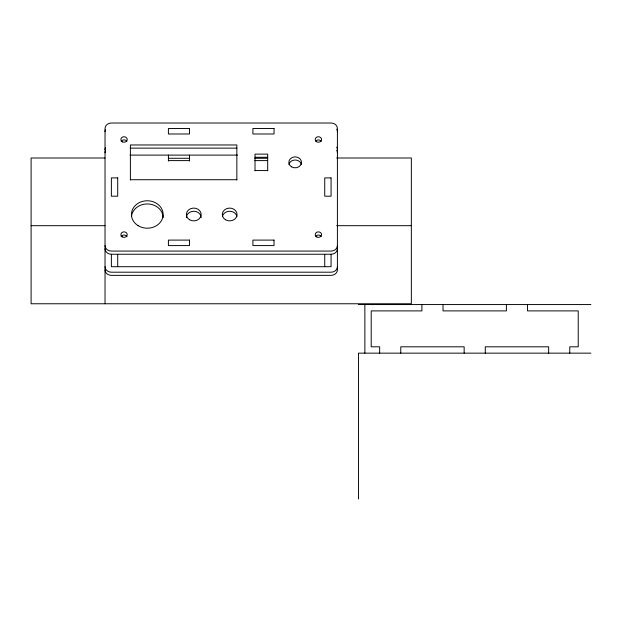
<?xml version="1.0" encoding="UTF-8"?>
<svg xmlns="http://www.w3.org/2000/svg" width="622" height="622" viewBox="0 0 622 622"><rect width="100%" height="100%" fill="white"/><g stroke="black" fill="none" stroke-linecap="round" stroke-linejoin="round"><path stroke-width="0.93" d="M130.387 148.137L236.85 148.137M129.998 155.111L237.542 155.111M255.02 157.28L267.693 157.28M105.032 157.996L31.1 157.996L31.1 303.761L411.344 303.761L411.344 157.996L336.704 157.996M168.406 158.283L189.531 158.283M254.826 158.283L267.312 158.283M168.406 160.6L189.531 160.6M254.826 160.6L267.312 160.6M255.02 170.576L267.693 170.576M130.387 179.727L236.85 179.727M31.1 225.685L105.032 225.685M336.704 225.685L411.344 225.685M358.529 304.562L590.9 304.562M590.9 353.148L358.529 353.148L358.529 498.984M569.775 353.148L569.775 346.812L578.227 346.812L578.227 310.899L527.526 310.899L527.526 304.562M548.651 353.148L548.651 346.812L485.277 346.812L485.277 353.148M506.401 304.562L506.401 310.899L443.027 310.899L443.027 304.562M464.152 353.148L464.152 346.812L400.778 346.812L400.778 353.148M421.903 304.562L421.903 310.899L371.202 310.899L371.202 346.812L379.653 346.812L379.653 353.148M364.865 304.562L364.865 353.148M331.067 254.305L331.067 266.706L111.377 266.706L111.377 254.305M324.731 254.421L324.731 266.706M267.693 170.84L267.693 154.116L255.02 154.116L255.02 170.84M236.85 179.999L236.85 144.965L130.387 144.965L130.387 179.999M189.531 155.111L189.531 161.028M168.406 155.111L168.406 161.028M117.713 254.421L117.713 266.706M105.032 303.761L105.032 128.497A6.337 5.489 0 0 1 111.377 123.016L331.067 123.016A6.337 5.489 0 0 1 337.404 128.497L337.404 269.878A6.337 5.489 0 0 1 331.067 275.367L111.377 275.367A6.337 5.489 0 0 1 105.032 269.878M337.404 245.589A6.337 5.489 0 0 1 331.067 251.07L111.377 251.07A6.337 5.489 0 0 1 105.032 245.589M105.032 131.67A6.337 5.489 0 0 1 105.483 129.648M336.696 129.151A6.337 5.489 0 0 1 337.404 131.67M337.404 248.753A6.337 5.489 0 0 1 331.067 254.242L111.377 254.242A6.337 5.489 0 0 1 105.032 248.753M121.103 236.764A3.172 2.745 0 0 1 124.05 235.03A3.172 2.745 0 0 1 126.997 236.764M121.236 141.388A3.172 2.745 0 0 1 124.05 139.903A3.172 2.745 0 0 1 126.865 141.388M315.743 141.147A3.172 2.745 0 0 1 321.209 141.388M315.743 236.274A3.172 2.745 0 0 1 321.209 236.515M131.506 216.417A15.845 13.723 0 0 1 147.997 203.946A15.845 13.723 0 0 1 163.127 217.653M288.927 164.519A6.337 5.489 0 0 1 295.155 160.025A6.337 5.489 0 0 1 301.39 164.519M186.367 217.653A7.394 6.407 0 0 1 193.761 211.247A7.394 6.407 0 0 1 201.155 217.653M222.404 216.487A7.394 6.407 0 0 1 229.673 211.247A7.394 6.407 0 0 1 236.943 216.487M105.032 152.794A6.337 5.489 0 0 1 105.483 150.773M336.696 150.275A6.337 5.489 0 0 1 337.404 152.794M105.032 149.622A6.337 5.489 0 0 1 105.483 147.608M105.032 266.706A6.337 5.489 0 0 0 111.377 272.195L331.067 272.195A6.337 5.489 0 0 0 337.404 266.706M336.696 147.103A6.337 5.489 0 0 1 337.404 149.622M189.531 128.497L168.406 128.497L168.406 133.987L189.531 133.987L189.531 128.497M274.03 128.497L252.905 128.497L252.905 133.987L274.03 133.987L274.03 128.497M117.713 177.9L111.377 177.9L111.377 196.187L117.713 196.187L117.713 177.9M331.067 177.9L324.731 177.9L324.731 196.187L331.067 196.187L331.067 177.9M189.531 240.1L168.406 240.1L168.406 245.589L189.531 245.589L189.531 240.1M274.03 240.1L252.905 240.1L252.905 245.589L274.03 245.589L274.03 240.1M122.223 236.85A3.172 2.745 0 0 0 127.207 234.852A3.172 2.745 0 0 0 122.713 232.115A3.172 2.745 0 0 0 122.223 236.85M122.464 141.855A3.172 2.745 0 0 0 127.215 139.476A3.172 2.745 0 0 0 122.464 137.104A3.172 2.745 0 0 0 122.464 141.855M316.567 141.723A3.172 2.745 0 0 0 321.551 139.725A3.172 2.745 0 0 0 317.065 136.988A3.172 2.745 0 0 0 316.567 141.723M316.808 236.982A3.172 2.745 0 0 0 321.558 234.611A3.172 2.745 0 0 0 316.808 232.231A3.172 2.745 0 0 0 316.808 236.982M138.162 225.7A15.845 13.723 0 0 0 163.065 215.717A15.845 13.723 0 0 0 140.626 202.033A15.845 13.723 0 0 0 138.162 225.7M291.508 166.836A6.337 5.489 0 0 0 301.468 162.84A6.337 5.489 0 0 0 292.495 157.366A6.337 5.489 0 0 0 291.508 166.836M189.5 219.722A7.394 6.407 0 0 0 201.124 215.056A7.394 6.407 0 0 0 190.651 208.673A7.394 6.407 0 0 0 189.5 219.722M225.413 219.722A7.394 6.407 0 0 0 237.036 215.056A7.394 6.407 0 0 0 226.563 208.673A7.394 6.407 0 0 0 225.413 219.722"/></g></svg>
